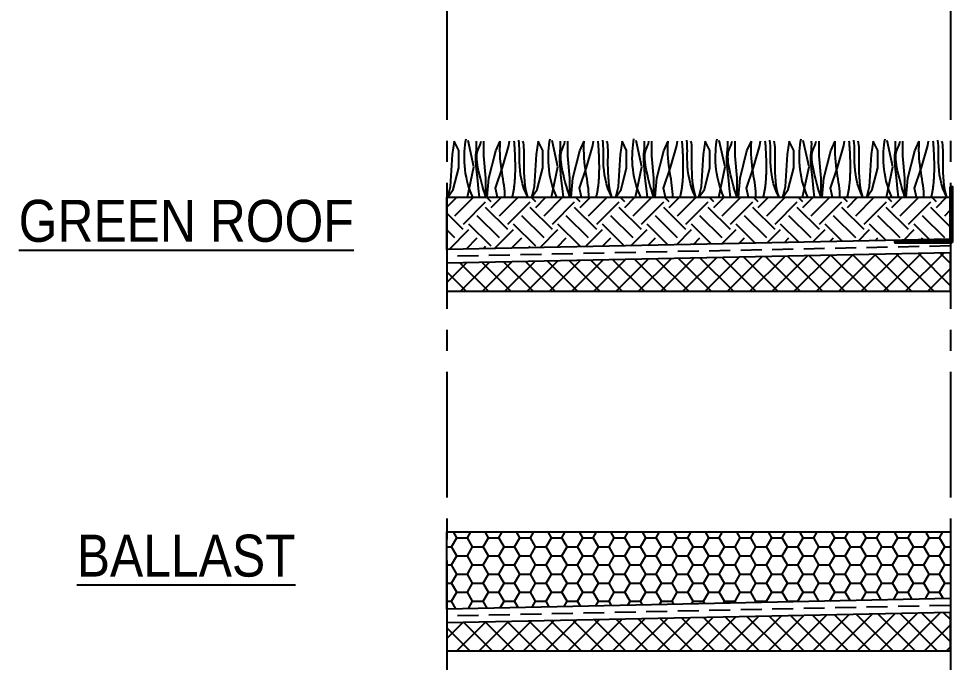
# Model space of a CAD drawing. Header units: inches. Extents: x -2661 to 42767, y -1222 to 9099.
# Drawn here: x 2228.1 to 2294.9, y 1328.1 to 1374.1 of the extents above; entities that cross this region are included whole.
import ezdxf

# ---------------------------------------------------------------- set-up
doc = ezdxf.new("R2010")
doc.units = ezdxf.units.IN
doc.header["$LTSCALE"] = 12
doc.header["$MEASUREMENT"] = 0
for name, pattern in [('CENTER2', [1.125, 0.75, -0.125, 0.125, -0.125]), ('HIDDEN', [0.375, 0.25, -0.125]), ('HIDDEN2', [0.1875, 0.125, -0.0625])]:
    doc.linetypes.add(name, pattern=pattern)
doc.layers.get('0').update_dxf_attribs({"linetype": 'CONTINUOUS'})
doc.layers.add('DESIGNER COMMENTS', color=221, linetype='CONTINUOUS', plot=False)
for name, color, linetype in [('S-ANNO-NOTE', 4, 'CONTINUOUS'), ('S-ARCH', 1, 'CONTINUOUS'), ('S-MEMBRANE', 6, 'HIDDEN')]:
    doc.layers.add(name, color=color, linetype=linetype)
doc.layers.add('S-HATCH-SOIL', color=7, linetype='CONTINUOUS', true_color=0x8f8f8f, transparency=0.8)
doc.layers.add('S-HATCH1', color=1, linetype='CONTINUOUS', transparency=0.5)
doc.styles.add('Arial', font='arial.ttf', dxfattribs={"width": 0.85})
pattern_1 = [(45, (-69.2946, -45.2521), (-0.795495, 0.795495), []), (135, (-69.2946, -45.2521), (-0.795495, -0.795495), [])]

# ---------------------------------------------------------------- blocks, each defined once
blk = doc.blocks.new('S-GRASS')
for p, q in [((434.961, 1358.553), (435.107, 1359.5)), ((435.407, 1358.843), (435.086, 1359.5)), ((436.495, 1357.67), (436.078, 1359.544)), ((437.21, 1358.459), (437.21, 1359.5)), ((438.062, 1358.814), (438.374, 1359.5)), ((438.535, 1357.63), (438.985, 1359.193)), ((438.985, 1359.193), (439.03, 1359.5)), ((440.961, 1358.553), (441.107, 1359.5)), ((441.407, 1358.843), (441.086, 1359.5)), ((442.495, 1357.67), (442.078, 1359.544)), ((443.21, 1358.459), (443.21, 1359.5)), ((444.062, 1358.814), (444.374, 1359.5)), ((444.535, 1357.63), (444.985, 1359.193)), ((444.985, 1359.193), (445.03, 1359.5)), ((446.961, 1358.553), (447.107, 1359.5)), ((447.407, 1358.843), (447.086, 1359.5)), ((448.495, 1357.67), (448.078, 1359.544)), ((449.21, 1358.459), (449.21, 1359.5)), ((450.062, 1358.814), (450.374, 1359.5)), ((450.535, 1357.63), (450.985, 1359.193)), ((450.985, 1359.193), (451.03, 1359.5)), ((434.819, 1356.257), (434.961, 1358.553)), ((435.407, 1357.593), (435.407, 1358.843)), ((437.352, 1356.849), (437.21, 1358.459)), ((437.565, 1356.849), (438.062, 1358.814)), ((440.819, 1356.257), (440.961, 1358.553)), ((441.407, 1357.593), (441.407, 1358.843)), ((443.352, 1356.849), (443.21, 1358.459)), ((443.565, 1356.849), (444.062, 1358.814)), ((446.819, 1356.257), (446.961, 1358.553)), ((447.407, 1357.593), (447.407, 1358.843)), ((449.352, 1356.849), (449.21, 1358.459)), ((449.565, 1356.849), (450.062, 1358.814)), ((435.017, 1356.053), (435.407, 1357.593)), ((436.04, 1355.5), (436.495, 1357.67)), ((438.038, 1356.139), (438.535, 1357.63)), ((441.017, 1356.053), (441.407, 1357.593)), ((442.04, 1355.5), (442.495, 1357.67)), ((444.038, 1356.139), (444.535, 1357.63)), ((447.017, 1356.053), (447.407, 1357.593)), ((448.04, 1355.5), (448.495, 1357.67)), ((450.038, 1356.139), (450.535, 1357.63)), ((437.352, 1355.5), (437.352, 1356.849)), ((437.447, 1355.5), (437.565, 1356.849)), ((443.352, 1355.5), (443.352, 1356.849)), ((443.447, 1355.5), (443.565, 1356.849)), ((449.352, 1355.5), (449.352, 1356.849)), ((449.447, 1355.5), (449.565, 1356.849)), ((434.63, 1355.5), (434.819, 1356.257)), ((434.63, 1355.5), (435.017, 1356.053)), ((438.18, 1355.5), (438.038, 1356.139)), ((440.63, 1355.5), (440.819, 1356.257)), ((440.63, 1355.5), (441.017, 1356.053)), ((444.18, 1355.5), (444.038, 1356.139)), ((446.63, 1355.5), (446.819, 1356.257)), ((446.63, 1355.5), (447.017, 1356.053)), ((450.18, 1355.5), (450.038, 1356.139))]:
    blk.add_line(p, q)
for points, degree in [([(436.414, 1355.5), (435.716, 1357.033), (435.734, 1358.562), (435.93, 1359.662)], 3), ([(438.701, 1355.5), (438.729, 1356.565), (438.25, 1357.775), (438.374, 1359.5)], 3), ([(439.233, 1355.5), (439.592, 1356.797), (439.373, 1359.5)], 2), ([(440.352, 1355.5), (439.872, 1356.917), (440.208, 1359.001), (439.999, 1359.5)], 3), ([(442.414, 1355.5), (441.716, 1357.033), (441.734, 1358.562), (441.93, 1359.662)], 3), ([(444.701, 1355.5), (444.729, 1356.565), (444.25, 1357.775), (444.374, 1359.5)], 3), ([(445.233, 1355.5), (445.592, 1356.797), (445.373, 1359.5)], 2), ([(446.352, 1355.5), (445.872, 1356.917), (446.208, 1359.001), (445.999, 1359.5)], 3), ([(448.414, 1355.5), (447.716, 1357.033), (447.734, 1358.562), (447.93, 1359.662)], 3), ([(450.701, 1355.5), (450.729, 1356.565), (450.25, 1357.775), (450.374, 1359.5)], 3), ([(451.233, 1355.5), (451.592, 1356.797), (451.373, 1359.5)], 2), ([(452.352, 1355.5), (451.872, 1356.917), (452.208, 1359.001), (451.999, 1359.5)], 3)]:
    blk.add_open_spline(points, degree=degree)
for points, knots in [([(436.893, 1355.5), (436.688, 1357.302), (436.558, 1358.439), (436.698, 1358.896), (436.683, 1359.5)], [0, 0, 0, 0, 0.1515962, 0.2498139, 0.2498139, 0.2498139, 0.2498139]), ([(437.352, 1355.5), (437.12, 1356.16), (436.685, 1357.781), (436.667, 1358.842), (436.962, 1359.218), (436.999, 1359.5)], [0, 0, 0, 0, 0.1420881, 0.2750215, 0.3503705, 0.3503705, 0.3503705, 0.3503705]), ([(440.352, 1355.5), (439.894, 1356.28), (439.67, 1358.216), (439.774, 1358.994), (439.706, 1359.576)], [0, 0, 0, 0, 0.1470389, 0.2812252, 0.2812252, 0.2812252, 0.2812252]), ([(442.893, 1355.5), (442.688, 1357.302), (442.558, 1358.439), (442.698, 1358.896), (442.683, 1359.5)], [0, 0, 0, 0, 0.1515962, 0.2498139, 0.2498139, 0.2498139, 0.2498139]), ([(443.352, 1355.5), (443.12, 1356.16), (442.685, 1357.781), (442.667, 1358.842), (442.962, 1359.218), (442.999, 1359.5)], [0, 0, 0, 0, 0.1420881, 0.2750215, 0.3503705, 0.3503705, 0.3503705, 0.3503705]), ([(446.352, 1355.5), (445.894, 1356.28), (445.67, 1358.216), (445.774, 1358.994), (445.706, 1359.576)], [0, 0, 0, 0, 0.1470389, 0.2812252, 0.2812252, 0.2812252, 0.2812252]), ([(448.893, 1355.5), (448.688, 1357.302), (448.558, 1358.439), (448.698, 1358.896), (448.683, 1359.5)], [0, 0, 0, 0, 0.1515962, 0.2498139, 0.2498139, 0.2498139, 0.2498139]), ([(449.352, 1355.5), (449.12, 1356.16), (448.685, 1357.781), (448.667, 1358.842), (448.962, 1359.218), (448.999, 1359.5)], [0, 0, 0, 0, 0.1420881, 0.2750215, 0.3503705, 0.3503705, 0.3503705, 0.3503705]), ([(452.352, 1355.5), (451.894, 1356.28), (451.67, 1358.216), (451.774, 1358.994), (451.706, 1359.576)], [0, 0, 0, 0, 0.1470389, 0.2812252, 0.2812252, 0.2812252, 0.2812252])]:
    blk.add_open_spline(points, degree=3, knots=knots)
blk = doc.blocks.new('ARCH_Roof Topping_Green Roof')
at = {"layer": 'S-HATCH1'}
h = blk.add_hatch(dxfattribs=at)
h.set_pattern_fill('EARTH', color=256, scale=9, angle=45, style=0)
h.set_pattern_definition([(45, (-69.2946, -47.0237), (0, 3.18198), [2.25, -2.25]), (45, (-69.8913, -46.427), (0, 3.18198), [2.25, -2.25]), (45, (-70.4879, -45.8304), (0, 3.18198), [2.25, -2.25]), (135, (-70.4879, -45.4327), (-3.18198, 4e-16), [2.25, -2.25]), (135, (-69.8913, -44.836), (-3.18198, 4e-16), [2.25, -2.25]), (135, (-69.2946, -44.2395), (-3.18198, 4e-16), [2.25, -2.25])])
h.paths.add_polyline_path([(-36, 6.729), (0, 6.729), (0, 3.729), (-36, 2.989)])
h = blk.add_hatch(dxfattribs=at)
h.set_pattern_fill('ANSI37', color=252, scale=9, style=0)
h.set_pattern_definition(pattern_1)
h.paths.add_polyline_path([(-36, 2), (-36, 0), (0, 0), (0, 2.739)])
at = {"layer": 'S-ARCH', "lineweight": 40}
blk.add_lwpolyline([(0.125, 3.604), (0.125, 7.448), (0, 7.448), (0, 3.666, -0.414214), (-0.062, 3.604), (-3.955, 3.604), (-3.955, 3.479), (-1.989, 3.479), (0, 3.479, 0.414214)], format="xyb", close=True, dxfattribs=at)
at = {"layer": 'S-ARCH'}
blk.add_lwpolyline([(-36, 6.729), (0, 6.729), (0, 3.729), (-36, 2.989)], close=True, dxfattribs=at)
at = {"layer": 'S-ARCH', "color": 252}
blk.add_lwpolyline([(-36, 2), (-36, 0), (0, 0), (0, 2.739)], close=True, dxfattribs=at)
at = {"layer": 'S-MEMBRANE', "linetype": 'HIDDEN2'}
blk.add_line((0, 3.239), (-36, 2.489), dxfattribs=at)
at = {"layer": 'S-ARCH'}
for p in [(-470.556, -1348.771), (-452.612, -1348.771)]:
    blk.add_blockref('S-GRASS', p, dxfattribs=at)
blk = doc.blocks.new('ARCH_Roof Topping_BALLAST')
at = {"layer": 'S-HATCH-SOIL'}
h = blk.add_hatch(dxfattribs=at)
h.set_pattern_fill('HONEY', color=256, scale=6, style=0)
h.set_pattern_definition([(0, (-69.2946, -56.8782), (1.125, 0.649519), [0.75, -1.5]), (120, (-69.2946, -56.8782), (-1.125, 0.649519), [0.75, -1.5]), (60, (-69.2946, -56.8782), (2e-16, 1.299038), [-1.5, 0.75])])
h.paths.add_polyline_path([(-36, 8.501), (0, 8.501), (0, 3.739), (-36, 2.989)])
at = {"layer": 'S-HATCH1'}
h = blk.add_hatch(dxfattribs=at)
h.set_pattern_fill('ANSI37', color=252, scale=9, style=0)
h.set_pattern_definition(pattern_1)
h.paths.add_polyline_path([(-36, 2), (-36, 0), (0, 0), (0, 2.739)])
at = {"layer": 'S-ARCH', "color": 252}
blk.add_lwpolyline([(-36, 2), (-36, 0), (0, 0), (0, 2.739)], close=True, dxfattribs=at)
at = {"layer": 'S-HATCH-SOIL'}
blk.add_lwpolyline([(-36, 8.501), (0, 8.501), (0, 3.739), (-36, 2.989)], close=True, dxfattribs=at)
at = {"layer": 'S-MEMBRANE', "linetype": 'HIDDEN2'}
blk.add_line((0, 3.239), (-36, 2.489), dxfattribs=at)

msp = doc.modelspace()

# ---------------------------------------------------------------- linework, layer by layer
at = {"layer": 'DESIGNER COMMENTS', "linetype": 'CENTER2'}
for p, q in [((2258.73661, 1456.85523), (2258.73661, 1291.97709)), ((2294.73661, 1456.85523), (2294.73661, 1291.97709))]:
    msp.add_line(p, q, dxfattribs=at)

# ---------------------------------------------------------------- block references
at = {"layer": 'S-ARCH'}
for name, p in [('ARCH_Roof Topping_Green Roof', (2294.73661, 1354.60904)), ('ARCH_Roof Topping_BALLAST', (2294.73661, 1328.90308))]:
    msp.add_blockref(name, p, dxfattribs=at)

# ---------------------------------------------------------------- texts
at = {"layer": 'S-ANNO-NOTE', "color": 191, "char_height": 3, "width": 28.1977368, "attachment_point": 5, "style": 'Arial'}
for s, insert in [('{\\LGREEN ROOF}', (2240.11265, 1359.62429)), ('{\\LBALLAST}', (2240.11265, 1335.6899))]:
    msp.add_mtext(s, dxfattribs=dict(at, insert=insert))

doc.saveas('drawing.dxf')
